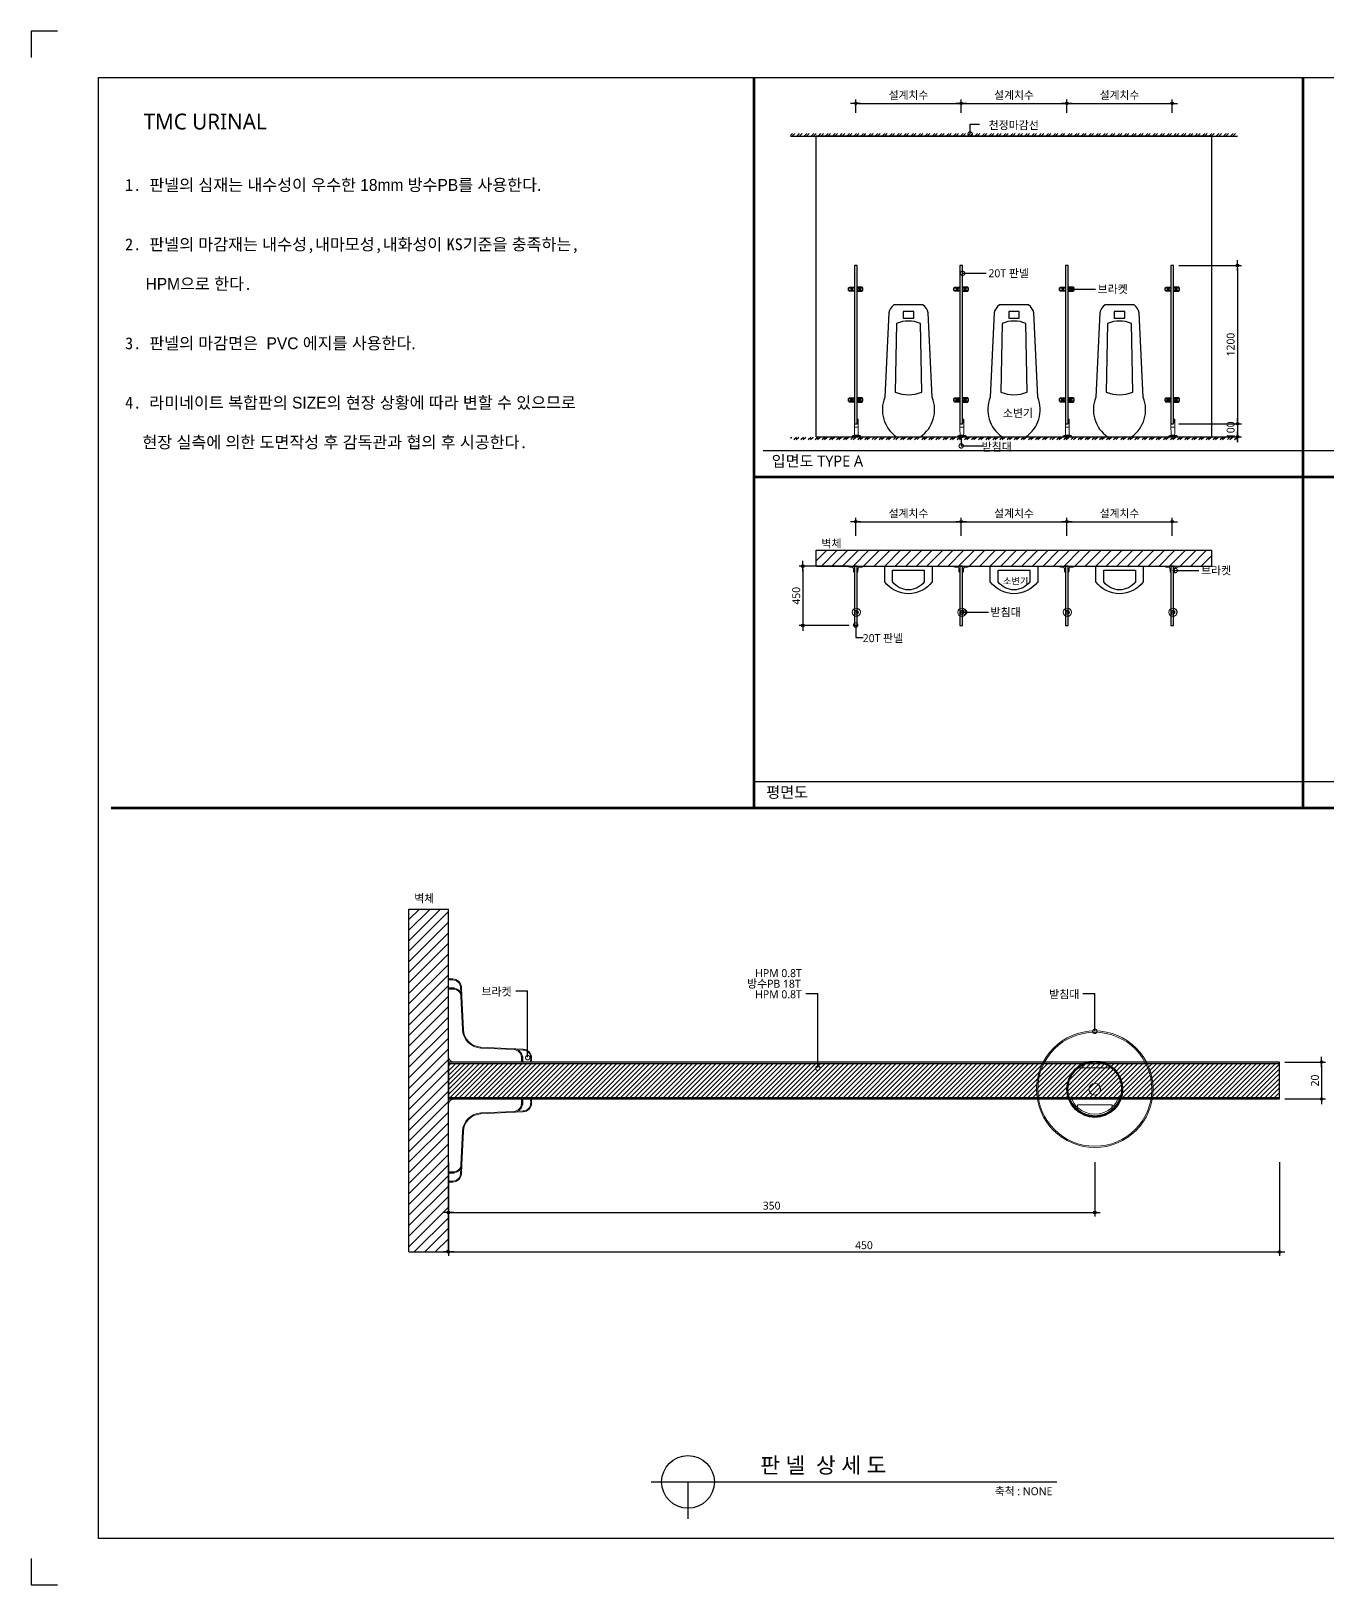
# Model space of a CAD drawing. Extents: x -256 to 8104, y -176 to 5714.
# Drawn here: x -256 to 4660, y -176 to 5714 of the extents above; entities that cross this region are included whole.
import ezdxf
from ezdxf.enums import TextEntityAlignment as Align

# ---------------------------------------------------------------- set-up
doc = ezdxf.new("R2010")
doc.units = 0
doc.header["$LTSCALE"] = 30
doc.linetypes.add('HIDDEN', pattern=[0.375, 0.25, -0.125])
doc.layers.get('0').update_dxf_attribs({"linetype": 'CONTINUOUS'})
doc.layers.get('DEFPOINTS').update_dxf_attribs({"linetype": 'CONTINUOUS'})
for name, color, linetype in [('0_toilet', 6, 'CONTINUOUS'), ('C', 2, 'CONTINUOUS'), ('DIM', 7, 'CONTINUOUS'), ('HAT', 8, 'CONTINUOUS'), ('HID', 9, 'HIDDEN'), ('jac text', 7, 'CONTINUOUS'), ('TIT', 3, 'CONTINUOUS'), ('문자', 3, 'CONTINUOUS'), ('부자재', 4, 'CONTINUOUS'), ('치수', 1, 'CONTINUOUS'), ('판넬', 2, 'CONTINUOUS'), ('해치', 8, 'CONTINUOUS')]:
    doc.layers.add(name, color=color, linetype=linetype)
doc.styles.add('돋움', font='malgun.ttf')
doc.dimstyles.new('10', dxfattribs={"dimscale": 10, "dimtxt": 3, "dimasz": 1, "dimexe": 1.5, "dimexo": 2, "dimgap": 1, "dimtad": 1, "dimdec": 0, "dimlunit": 6, "dimtxsty": '돋움', "dimblk": 'DIMDOT', "dimcen": -1, "dimdle": 1.5, "dimclrt": 3, "dimazin": 3, "dimtfac": 1, "dimtdec": 0, "dimtix": 1, "dimtmove": 2, "dimatfit": 3, "dimldrblk": 'DIMDOT', "dimarcsym": 0})

# ---------------------------------------------------------------- blocks, each defined once
blk = doc.blocks.new('_DOTSMALL')
at = {"color": 0, "linetype": 'ByBlock', "const_width": 0.5}
blk.add_lwpolyline([(-0.0625, 0, 1), (0.0625, 0, 1)], format="xyb", close=True, dxfattribs=at)
blk = doc.blocks.new('A$C63EC304E')
at = {"layer": '치수', "color": 1, "xscale": 2.5, "yscale": 2.5, "zscale": 2.5, "rotation": 234.3098741996962}
blk.add_blockref('_DOTSMALL', (0.31, 0.31), dxfattribs=at)
blk = doc.blocks.new('A$C2BC9653E')
at = {"layer": '치수', "xscale": 0.3333333333333333, "yscale": 0.3333333333333333, "zscale": 0.3333333333333333}
blk.add_blockref('A$C63EC304E', (0, 0), dxfattribs=at)
blk = doc.blocks.new('A$C7FC71301')
at = {"layer": '치수', "rotation": 180}
blk.add_blockref('A$C2BC9653E', (0.21, 0.21), dxfattribs=at)
blk = doc.blocks.new('A$C4A20372B')
at = {"layer": '치수'}
blk.add_blockref('A$C7FC71301', (0, 0), dxfattribs=at)
blk = doc.blocks.new('A$C566469F5')
at = {"layer": '치수'}
blk.add_blockref('A$C4A20372B', (0, 0), dxfattribs=at)
blk = doc.blocks.new('A$C7E317CD4')
at = {"layer": '해치', "xscale": 2, "yscale": 2, "zscale": 2}
blk.add_blockref('A$C566469F5', (0, 0), dxfattribs=at)
blk = doc.blocks.new('A$C601D7F27')
at = {"layer": '치수'}
blk.add_blockref('A$C7E317CD4', (0, 0), dxfattribs=at)
blk = doc.blocks.new('A$C38802C08')
at = {"layer": '치수'}
blk.add_blockref('A$C601D7F27', (0, 0), dxfattribs=at)
blk = doc.blocks.new('U_T170_L')
at = {"color": 0}
for points in [[(0, 5.25), (20, 5.25), (20, 8), (0, 8)], [(0, -4.95), (22.5, -4.95), (22.5, 4.95), (0, 4.95)], [(5.54, 2.175), (13.9, 2.175), (13.9, 2.675), (5.54, 2.675)], [(5.54, -0.3), (13.9, -0.3), (13.9, 0.2), (5.54, 0.2)], [(0, -8), (20, -8), (20, -5.25), (0, -5.25)], [(5.54, -2.775), (13.9, -2.775), (13.9, -2.275), (5.54, -2.275)]]:
    blk.add_lwpolyline(points, close=True, dxfattribs=at)
blk = doc.blocks.new('U_T460_S')
at = {"color": 0, "lineweight": 15}
for p, q in [((0, 51.2), (0, 50.5)), ((0, 50.5), (2.1, 50.5)), ((0, 50), (0, 37.8)), ((2.6, 50), (0, 50)), ((1.5, 51), (1.5, 50.6)), ((1.5, 50.6), (2.1, 50.5)), ((1.5, 50.6), (2.2, 50.5)), ((2.2, 50.5), (3.9, 50.5)), ((4.3, 50), (2.7, 50)), ((4.4, 38.4), (4.3, 50)), ((-17.2, 3), (-17.5, 2.4)), ((-17.5, 2.4), (-17.5, 0)), ((12.5, 2.4), (-17.5, 2.4)), ((-17.2, 3), (12.2, 3)), ((4.7, 4.4), (-9.8, 4.4)), ((-9.6, 4.5), (4.6, 4.5)), ((-9.4, 36.3), (-9.5, 27.8)), ((-9.5, 27.8), (4.5, 27.8)), ((4.5, 27.8), (-9.5, 27.8)), ((3.7, 5.3), (-8.7, 5.3)), ((-8.5, 27.8), (-8.5, 27.8)), ((0, 37.8), (-8, 37.8)), ((3.5, 27.8), (3.5, 27.8)), ((3.7, 5.3), (3.7, 5.3)), ((4.5, 27.8), (4.4, 38.4)), ((4.5, 27.8), (4.5, 27.8)), ((9, 3.8), (9, 3.8)), ((9.1, 3.7), (9, 3.8)), ((9.1, 3.7), (9.3, 3.7)), ((10, 3.6), (9.3, 3.7)), ((12.5, 2.4), (12.2, 3)), ((12.5, 0), (12.5, 2.4)), ((12.5, 0), (-17.5, 0))]:
    blk.add_line(p, q, dxfattribs=at)
for centre, radius, start, end in [((-2.5, 26.3), 25, 80.7931, 84.2608), ((-2.5, 26.3), 25, 75.0838, 80.6736), ((-1.8, 51.2), 4.05, 348.952, 349.6646), ((2.6, 51), 1.01, 272.2627, 274.4256), ((3.8, 50), 0.5, 0.5, 75.0838), ((-5.6, -36.1), 40.8, 95.8321, 106.4688), ((-9.6, 4.4), 0.125, 93.0819, 147.303), ((-9.7, 6.7), 2.2, 273.0819, 320.4788), ((307.3, 27.8), 316.8, 180, 184.0727), ((4.7, 6.7), 2.2, 219.5212, 266.9181), ((-312.3, 27.8), 316.8, 355.9273, 0), ((4.4, 38.4), 0.05, 324.3386, 0.5), ((4.6, 4.4), 0.125, 32.697, 86.9181), ((0.6, -36.1), 40.8, 78.4532, 84.1679), ((0.6, -36.1), 40.8, 73.5312, 76.6951)]:
    blk.add_arc(centre, radius, start, end, dxfattribs=at)
for points, knots in [([(0, 50), (0, 50.1), (0, 50.2), (0, 50.3), (0, 50.4), (0, 50.5), (0, 50.5)], [0, 0, 0, 0, 0.237766, 0.475288, 0.719622, 1, 1, 1, 1]), ([(1.5, 51), (1.5, 51), (1.5, 51), (1.5, 51), (1.5, 50.8), (1.5, 50.7), (1.5, 50.6)], [0, 0, 0, 0, 0.167892, 0.434045, 0.700813, 1, 1, 1, 1]), ([(1.5, 50.6), (1.5, 50.6), (1.5, 50.6), (1.5, 50.6), (1.5, 50.6), (1.5, 50.6), (1.5, 50.6), (1.5, 50.6)], [0, 0, 0, 0, 0.242569, 0.485194, 0.726282, 0.964202, 1, 1, 1, 1]), ([(2.1, 50.5), (2.2, 50.5), (2.3, 50.4), (2.5, 50.3), (2.6, 50.2), (2.6, 50.1), (2.6, 50)], [0, 0, 0, 0, 0.334093, 0.590931, 0.797381, 1, 1, 1, 1]), ([(2.6, 50), (2.6, 50.1), (2.6, 50.2), (2.5, 50.3), (2.4, 50.4), (2.2, 50.4), (2.2, 50.5)], [0, 0, 0, 0, 0.190162, 0.379441, 0.638035, 1, 1, 1, 1]), ([(2.2, 50.5), (2.3, 50.5), (2.4, 50.4), (2.6, 50.3), (2.6, 50.2), (2.7, 50.1), (2.7, 50)], [0, 0, 0, 0, 0.356402, 0.614532, 0.805916, 1, 1, 1, 1]), ([(4.4, 38.4), (4.4, 38.4), (4.4, 38.4), (4.4, 38.5), (4.3, 38.7), (4.3, 39), (4.2, 39.4), (4, 40), (3.9, 40.7), (3.7, 41.4), (3.6, 42.2), (3.4, 43.2), (3.2, 44.5), (2.9, 46.3), (2.7, 48.1), (2.7, 49.4), (2.6, 50)], [0, 0, 0, 0, 0.013117, 0.051938, 0.080712, 0.110274, 0.162699, 0.216367, 0.27698, 0.338036, 0.3986, 0.459328, 0.5805, 0.702291, 0.86478, 1, 1, 1, 1]), ([(4.4, 38.4), (4.4, 38.4), (4.4, 38.4), (4.4, 38.4), (4.3, 38.4), (4.3, 38.5), (4.3, 38.7), (4.2, 39), (4.1, 39.3), (4, 39.9), (3.9, 40.4), (3.8, 41.1), (3.6, 42), (3.4, 43.2), (3.2, 44.3), (3, 45.4), (2.9, 46.6), (2.8, 47.7), (2.7, 48.9), (2.6, 49.6), (2.6, 50)], [0, 0, 0, 0, 0.000002, 0.013987, 0.034489, 0.055571, 0.080059, 0.105024, 0.152856, 0.201778, 0.249419, 0.29733, 0.385736, 0.474191, 0.564237, 0.654293, 0.740421, 0.826551, 0.913276, 1, 1, 1, 1]), ([(2.7, 50), (2.7, 49.5), (2.7, 48.5), (2.9, 47), (3.1, 45.6), (3.2, 44.3), (3.4, 43.2), (3.6, 42.1), (3.8, 41.1), (4, 40.4), (4.1, 39.9), (4.2, 39.4), (4.3, 39), (4.3, 38.7), (4.4, 38.6), (4.4, 38.5), (4.4, 38.4), (4.4, 38.4), (4.4, 38.4)], [0, 0, 0, 0, 0.115543, 0.231168, 0.346697, 0.436159, 0.525798, 0.61529, 0.704551, 0.752359, 0.800145, 0.848416, 0.896563, 0.921039, 0.945482, 0.965909, 0.986312, 1, 1, 1, 1]), ([(-8, 37.8), (-8.1, 37.8), (-8.3, 37.8), (-8.7, 37.7), (-9, 37.4), (-9.2, 37.2), (-9.3, 36.9), (-9.4, 36.7), (-9.4, 36.5), (-9.4, 36.4), (-9.4, 36.4)], [0, 0, 0, 0, 0.08678, 0.260456, 0.438788, 0.576352, 0.713951, 0.855736, 0.997532, 1, 1, 1, 1]), ([(-9.4, 36.4), (-9.4, 36.4), (-9.4, 36.4), (-9.4, 36.4), (-9.4, 36.3)], [0, 0, 0, 0, 0.379357, 1, 1, 1, 1]), ([(8.8, 3.8), (8.8, 3.8), (8.7, 3.8), (8.7, 3.8), (8.7, 3.8), (8.8, 3.8), (8.8, 3.8), (8.9, 3.8), (9, 3.8), (9, 3.8)], [0, 0, 0, 0, 0.144936, 0.289936, 0.4336, 0.577143, 0.722407, 0.870536, 1, 1, 1, 1]), ([(9, 3.8), (9, 3.8), (8.9, 3.8), (8.9, 3.8), (8.8, 3.8), (8.8, 3.8), (8.8, 3.8)], [0, 0, 0, 0, 0.068946, 0.420495, 0.772326, 1, 1, 1, 1]), ([(9, 3.8), (9, 3.8), (9, 3.8), (9.1, 3.8), (9.1, 3.7)], [0, 0, 0, 0, 0.1720916, 1, 1, 1, 1]), ([(9, 3.7), (9, 3.7), (9, 3.8), (9, 3.8), (9, 3.8)], [0, 0, 0, 0, 0.506561, 1, 1, 1, 1]), ([(9.1, 3.7), (9.1, 3.7), (9, 3.7), (9, 3.7), (9, 3.7)], [0, 0, 0, 0, 0.860743, 1, 1, 1, 1]), ([(9.2, 3.7), (9.2, 3.7), (9.2, 3.7), (9.2, 3.7), (9.2, 3.7), (9.1, 3.8)], [0, 0, 0, 0, 0.284804, 0.690886, 1, 1, 1, 1]), ([(9.1, 3.7), (9.3, 3.7), (9.5, 3.6), (9.8, 3.6), (10, 3.5)], [0, 0, 0, 0, 0.430582, 1, 1, 1, 1]), ([(9.1, 3.7), (9.1, 3.7), (9.1, 3.7), (9.1, 3.7), (9.1, 3.7)], [0, 0, 0, 0, 0.476579, 1, 1, 1, 1]), ([(10, 3.5), (9.8, 3.6), (9.5, 3.6), (9.3, 3.7), (9.1, 3.7)], [0, 0, 0, 0, 0.570891, 1, 1, 1, 1]), ([(9.3, 3.7), (9.4, 3.7), (9.6, 3.6), (9.9, 3.6), (10, 3.6)], [0, 0, 0, 0, 0.41527, 1, 1, 1, 1]), ([(10, 3.5), (10, 3.5), (10, 3.5), (10, 3.5), (10, 3.5)], [0, 0, 0, 0, 0.457065, 1, 1, 1, 1])]:
    blk.add_open_spline(points, degree=3, knots=knots, dxfattribs=at)
blk = doc.blocks.new('DIMDOT')
at = {"linetype": 'Continuous'}
blk.add_line((-2, 0), (2, 0), dxfattribs=at)
for radius in [0.5, 0.25]:
    blk.add_circle((0, 0), radius, dxfattribs=at)
blk = doc.blocks.new('*D21')
at = {"layer": 'DEFPOINTS', "color": 0}
for p in [(3270.2, 5440.1), (2870.2, 5383.9), (3270.2, 5383.9)]:
    blk.add_point(p, dxfattribs=at)
at = {"layer": 'DIM', "color": 0, "lineweight": -2}
for p, q in [((2870.2, 5403.9), (2870.2, 5455.1)), ((2880.2, 5440.1), (3260.2, 5440.1)), ((3270.2, 5403.9), (3270.2, 5455.1))]:
    blk.add_line(p, q, dxfattribs=at)
at = {"layer": 'DIM', "color": 0, "lineweight": -2, "xscale": 10, "yscale": 10, "zscale": 10, "rotation": 180}
blk.add_blockref('DIMDOT', (2870.2, 5440.1), dxfattribs=at)
at = {"layer": 'DIM', "color": 0, "lineweight": -2, "xscale": 10, "yscale": 10, "zscale": 10}
blk.add_blockref('DIMDOT', (3270.2, 5440.1), dxfattribs=at)
at = {"layer": 'DIM', "color": 3, "insert": (3070.2, 5469.8), "char_height": 30, "attachment_point": 5, "style": '돋움'}
blk.add_mtext('설계치수', dxfattribs=at)
blk = doc.blocks.new('*D22')
at = {"layer": 'DEFPOINTS', "color": 0}
for p in [(3670.2, 5440.1), (3270.2, 5383.9), (3670.2, 5383.9)]:
    blk.add_point(p, dxfattribs=at)
at = {"layer": 'DIM', "color": 0, "lineweight": -2}
for p, q in [((3270.2, 5403.9), (3270.2, 5455.1)), ((3280.2, 5440.1), (3660.2, 5440.1)), ((3670.2, 5403.9), (3670.2, 5455.1))]:
    blk.add_line(p, q, dxfattribs=at)
at = {"layer": 'DIM', "color": 0, "lineweight": -2, "xscale": 10, "yscale": 10, "zscale": 10, "rotation": 180}
blk.add_blockref('DIMDOT', (3270.2, 5440.1), dxfattribs=at)
at = {"layer": 'DIM', "color": 0, "lineweight": -2, "xscale": 10, "yscale": 10, "zscale": 10}
blk.add_blockref('DIMDOT', (3670.2, 5440.1), dxfattribs=at)
at = {"layer": 'DIM', "color": 3, "insert": (3470.2, 5469.8), "char_height": 30, "attachment_point": 5, "style": '돋움'}
blk.add_mtext('설계치수', dxfattribs=at)
blk = doc.blocks.new('*D23')
at = {"layer": 'DEFPOINTS', "color": 0}
for p in [(4070.2, 5440.1), (3670.2, 5383.9), (4070.2, 5383.9)]:
    blk.add_point(p, dxfattribs=at)
at = {"layer": 'DIM', "color": 0, "lineweight": -2}
for p, q in [((3670.2, 5403.9), (3670.2, 5455.1)), ((3680.2, 5440.1), (4060.2, 5440.1)), ((4070.2, 5403.9), (4070.2, 5455.1))]:
    blk.add_line(p, q, dxfattribs=at)
at = {"layer": 'DIM', "color": 0, "lineweight": -2, "xscale": 10, "yscale": 10, "zscale": 10, "rotation": 180}
blk.add_blockref('DIMDOT', (3670.2, 5440.1), dxfattribs=at)
at = {"layer": 'DIM', "color": 0, "lineweight": -2, "xscale": 10, "yscale": 10, "zscale": 10}
blk.add_blockref('DIMDOT', (4070.2, 5440.1), dxfattribs=at)
at = {"layer": 'DIM', "color": 3, "insert": (3870.2, 5469.8), "char_height": 30, "attachment_point": 5, "style": '돋움'}
blk.add_mtext('설계치수', dxfattribs=at)
blk = doc.blocks.new('*D24')
at = {"layer": 'DEFPOINTS', "color": 0}
for p in [(4075.2, 4826), (4075.2, 4226), (4317.1, 4226)]:
    blk.add_point(p, dxfattribs=at)
at = {"layer": 'DIM', "color": 0, "lineweight": -2}
for p, q in [((4095.2, 4826), (4332.1, 4826)), ((4317.1, 4816), (4317.1, 4236)), ((4095.2, 4226), (4332.1, 4226))]:
    blk.add_line(p, q, dxfattribs=at)
at = {"layer": 'DIM', "color": 0, "lineweight": -2, "xscale": 10, "yscale": 10, "zscale": 10}
for p, rotation in [((4317.1, 4826), 90), ((4317.1, 4226), 270)]:
    blk.add_blockref('DIMDOT', p, dxfattribs=dict(at, rotation=rotation))
at = {"layer": 'DIM', "color": 3, "insert": (4291.5, 4526), "char_height": 30, "attachment_point": 5, "rotation": 90, "style": '돋움'}
blk.add_mtext('1200', dxfattribs=at)
blk = doc.blocks.new('*D25')
at = {"layer": 'DEFPOINTS', "color": 0}
for p in [(4075.2, 4226), (4075.2, 4176), (4317.1, 4176)]:
    blk.add_point(p, dxfattribs=at)
at = {"layer": 'DIM', "color": 0, "lineweight": -2}
for p, q in [((4317.1, 4236), (4317.1, 4246)), ((4095.2, 4226), (4332.1, 4226)), ((4317.1, 4226), (4317.1, 4176)), ((4095.2, 4176), (4332.1, 4176)), ((4317.1, 4166), (4317.1, 4156))]:
    blk.add_line(p, q, dxfattribs=at)
at = {"layer": 'DIM', "color": 0, "lineweight": -2, "xscale": 10, "yscale": 10, "zscale": 10}
for p, rotation in [((4317.1, 4226), 270), ((4317.1, 4176), 90)]:
    blk.add_blockref('DIMDOT', p, dxfattribs=dict(at, rotation=rotation))
at = {"layer": 'DIM', "color": 3, "insert": (4291.5, 4201), "char_height": 30, "attachment_point": 5, "rotation": 90, "style": '돋움'}
blk.add_mtext('100', dxfattribs=at)
blk = doc.blocks.new('U_T170_TOP')
at = {"color": 0, "lineweight": 15}
for p, q in [((-15.91, 15.91), (-15.1, 16.72)), ((-15.73, 15.73), (-15.91, 15.91)), ((-14.93, 16.54), (-15.73, 15.73)), ((-14.21, 14.21), (-15.73, 15.73)), ((-14.93, 16.54), (-15.1, 16.72)), ((-13.15, 15.27), (-14.21, 14.21)), ((-14.14, 14.14), (-13.25, 15.03)), ((-13.97, 13.97), (-14.14, 14.14)), ((-13.08, 14.85), (-13.97, 13.97)), ((-1.06, 1.06), (-13.97, 13.97)), ((-13.26, 15.03), (-13.33, 15.1)), ((-13.08, 14.85), (-13.25, 15.03)), ((-13.15, 15.27), (-13.07, 15.19)), ((-10.96, 15.63), (-12.03, 16.61)), ((-11.86, 16.79), (-10.01, 15.11)), ((-3.53, 8.88), (-10.18, 14.92)), ((-10.01, 15.11), (-3.37, 9.06)), ((13.97, 13.97), (1.06, 1.06)), ((3.37, 9.06), (10.01, 15.11)), ((10.18, 14.92), (3.53, 8.88)), ((10.01, 15.11), (11.86, 16.79)), ((12.03, 16.61), (10.96, 15.63)), ((13.07, 15.19), (13.15, 15.27)), ((13.08, 14.85), (13.25, 15.03)), ((13.97, 13.97), (13.08, 14.85)), ((14.21, 14.21), (13.15, 15.27)), ((13.25, 15.03), (14.14, 14.14)), ((13.33, 15.1), (13.26, 15.03)), ((14.14, 14.14), (13.97, 13.97)), ((15.73, 15.73), (14.21, 14.21)), ((14.93, 16.54), (15.1, 16.72)), ((15.73, 15.73), (14.93, 16.54)), ((15.1, 16.72), (15.91, 15.91)), ((15.91, 15.91), (15.73, 15.73))]:
    blk.add_line(p, q, dxfattribs=at)
at = {"color": 0, "lineweight": 15, "flags": 128}
for points in [[(-12.03, 16.61), (-12, 16.64), (-11.96, 16.68), (-11.94, 16.71), (-11.91, 16.74), (-11.89, 16.76), (-11.87, 16.78), (-11.86, 16.79), (-11.86, 16.79)], [(-10.18, 14.92), (-10.14, 14.96), (-10.11, 14.99), (-10.08, 15.03), (-10.06, 15.05), (-10.04, 15.08), (-10.02, 15.09), (-10.01, 15.1), (-10.01, 15.11)], [(10.18, 14.92), (10.14, 14.96), (10.11, 14.99), (10.08, 15.03), (10.06, 15.05), (10.04, 15.08), (10.02, 15.09), (10.01, 15.1), (10.01, 15.11)], [(12.03, 16.61), (12, 16.64), (11.96, 16.68), (11.93, 16.71), (11.91, 16.74), (11.89, 16.76), (11.87, 16.78), (11.86, 16.79), (11.86, 16.79)], [(-3.53, 8.88), (-3.5, 8.91), (-3.47, 8.95), (-3.44, 8.98), (-3.41, 9.01), (-3.39, 9.03), (-3.38, 9.05), (-3.37, 9.06), (-3.37, 9.06)], [(3.53, 8.88), (3.5, 8.91), (3.47, 8.95), (3.44, 8.98), (3.41, 9.01), (3.39, 9.03), (3.38, 9.05), (3.37, 9.06), (3.37, 9.06)]]:
    blk.add_lwpolyline(points, dxfattribs=at)
at = {"color": 0, "lineweight": 15}
for centre, radius, start, end in [((-13.44, 15.05), 2.35, 47.6983, 135), ((-13.44, 15.05), 2.1, 47.6983, 135), ((13.44, 15.05), 2.35, 45, 132.3017), ((13.44, 15.05), 2.1, 45, 132.3017), ((-11.59, 13.37), 2.35, 47.6983, 135), ((-11.59, 13.37), 2.1, 47.6983, 135), ((11.59, 13.37), 2.35, 45, 132.3017), ((11.59, 13.37), 2.1, 45, 132.3017), ((0, 12.76), 5.25, 227.6983, 312.3017), ((0, 12.76), 5, 227.6983, 312.3017), ((0, 2.12), 1.5, 225, 315)]:
    blk.add_arc(centre, radius, start, end, dxfattribs=at)
blk = doc.blocks.new('U_T460_TOP')
at = {"color": 0, "lineweight": 15}
for p, q in [((4.19, 8), (-4.19, 8)), ((-0.03, 9.43), (0.03, 9.43)), ((-6.33, 0), (-6.44, 0)), ((5.93, 0), (-5.93, 0)), ((4.49, -1.5), (-4.49, -1.5)), ((-4.49, -1.5), (-4.49, -2.11)), ((-4.46, -2.16), (-4.47, -1.55)), ((-4.43, -1.55), (-4.42, -2.17)), ((-4.07, -1.5), (-4.07, -1.55)), ((-4, -1.55), (-4, -1.5)), ((-0.81, -1.55), (-0.81, -1.5)), ((0.81, -1.55), (0.81, -1.5)), ((4, -1.55), (4, -1.5)), ((4.07, -1.55), (4.07, -1.5)), ((4.42, -2.17), (4.43, -1.55)), ((4.47, -1.55), (4.46, -2.16)), ((4.49, -2.11), (4.49, -1.5)), ((6.44, 0), (6.33, 0))]:
    blk.add_line(p, q, dxfattribs=at)
at = {"color": 0, "lineweight": 0}
blk.add_line((0, 9.43), (0, 9.75), dxfattribs=at)
at = {"color": 0, "lineweight": 15}
for radius in [15, 14.67, 7.25, 7.2, 7.08, 7, 1.5]:
    blk.add_circle((0, 2.5), radius, dxfattribs=at)
for centre, radius, start, end in [((0, 2.5), 6.91, 127.285, 201.2017), ((0, 2.5), 6.91, 338.7983, 52.715), ((0, 2.5), 6.81, 201.5491, 228.8742), ((0, 2.5), 6.44, 202.8606, 225.7483), ((-4.43, -2.12), 0.0556, 234.9029, 279.4931), ((-4.4, -2.63), 0.0499, 179.904, 229.3719), ((0, 2.5), 6.81, 229.3494, 310.6506), ((0, 2.5), 6.44, 226.5801, 313.4199), ((4.43, -2.12), 0.0556, 260.5069, 305.0971), ((4.4, -2.63), 0.0499, 310.6281, 0.096), ((0, 2.5), 6.81, 311.1258, 338.4509), ((0, 2.5), 6.44, 314.2517, 337.1394)]:
    blk.add_arc(centre, radius, start, end, dxfattribs=at)
for points, knots in [([(-4.19, 8), (-4.08, 8.08), (-3.74, 8.33), (-3.15, 8.67), (-2.4, 9.01), (-1.62, 9.24), (-0.82, 9.39), (-0.28, 9.42), (0, 9.43), (0, 9.43)], [0, 0, 0, 0, 0.086791, 0.262656, 0.438847, 0.624752, 0.811395, 0.997532, 1, 1, 1, 1]), ([(0, 9.43), (0, 9.43), (-0.01, 9.43), (-0.02, 9.43), (-0.03, 9.43)], [0, 0, 0, 0, 0.379357, 1, 1, 1, 1]), ([(0, 9.43), (0, 9.43), (0.29, 9.42), (0.85, 9.39), (1.68, 9.23), (2.44, 8.99), (3.12, 8.68), (3.68, 8.37), (4.03, 8.12), (4.19, 8)], [0, 0, 0, 0, 0.002468, 0.1963, 0.390703, 0.584247, 0.730344, 0.876293, 1, 1, 1, 1]), ([(0.03, 9.43), (0.02, 9.43), (0.01, 9.43), (0, 9.43), (0, 9.43)], [0, 0, 0, 0, 0.620643, 1, 1, 1, 1]), ([(-6.33, 0), (-6.32, 0), (-6.31, 0), (-6.23, 0), (-6.1, 0), (-5.99, 0), (-5.93, 0)], [0, 0, 0, 0, 0.237766, 0.475288, 0.719622, 1, 1, 1, 1]), ([(-4.49, -2.11), (-4.49, -2.19), (-4.49, -2.34), (-4.49, -2.5), (-4.48, -2.6), (-4.48, -2.62), (-4.48, -2.63)], [0, 0, 0, 0, 0.334093, 0.590931, 0.797381, 1, 1, 1, 1]), ([(4.48, -2.63), (4.45, -2.65), (4.41, -2.71), (4.25, -2.85), (4.02, -3.05), (3.67, -3.3), (3.29, -3.54), (2.9, -3.75), (2.58, -3.89), (2.26, -4.02), (1.92, -4.13), (1.58, -4.22), (1.27, -4.29), (0.99, -4.34), (0.68, -4.38), (0.38, -4.4), (0.09, -4.41), (-0.26, -4.41), (-0.64, -4.38), (-1.02, -4.33), (-1.41, -4.26), (-1.81, -4.16), (-2.23, -4.03), (-2.59, -3.89), (-2.92, -3.74), (-3.2, -3.59), (-3.52, -3.4), (-3.84, -3.18), (-4.16, -2.93), (-4.38, -2.73), (-4.45, -2.66), (-4.48, -2.63)], [0, 0, 0, 0, 0.056109, 0.112217, 0.175281, 0.238353, 0.301443, 0.333042, 0.364629, 0.387953, 0.411299, 0.434541, 0.447611, 0.460668, 0.473897, 0.487096, 0.496849, 0.5066, 0.526009, 0.540576, 0.555174, 0.581659, 0.608219, 0.638624, 0.669049, 0.699366, 0.729689, 0.790416, 0.85116, 0.932397, 1, 1, 1, 1]), ([(-4.47, -1.55), (-4.47, -1.55), (-4.47, -1.55), (-4.46, -1.55), (-4.44, -1.55), (-4.43, -1.55), (-4.43, -1.55), (-4.43, -1.55)], [0, 0, 0, 0, 0.242569, 0.485194, 0.726282, 0.964202, 1, 1, 1, 1]), ([(-4.45, -2.63), (-4.45, -2.62), (-4.46, -2.61), (-4.46, -2.52), (-4.46, -2.38), (-4.46, -2.24), (-4.46, -2.16)], [0, 0, 0, 0, 0.190162, 0.379441, 0.638035, 1, 1, 1, 1]), ([(-4.42, -2.17), (-4.43, -2.26), (-4.43, -2.4), (-4.44, -2.56), (-4.44, -2.64), (-4.44, -2.66), (-4.43, -2.66)], [0, 0, 0, 0, 0.356402, 0.614532, 0.805916, 1, 1, 1, 1]), ([(4.43, -1.55), (3.95, -1.55), (3.07, -1.55), (1.75, -1.55), (0.5, -1.55), (-0.73, -1.55), (-1.93, -1.55), (-3.16, -1.55), (-3.99, -1.55), (-4.43, -1.55)], [0, 0, 0, 0, 0.162028, 0.302727, 0.443426, 0.583945, 0.717175, 0.850406, 1, 1, 1, 1]), ([(-4.43, -2.66), (-4.41, -2.69), (-4.36, -2.74), (-4.21, -2.89), (-4, -3.06), (-3.75, -3.25), (-3.47, -3.44), (-3.11, -3.64), (-2.74, -3.82), (-2.38, -3.97), (-2.06, -4.08), (-1.69, -4.19), (-1.32, -4.28), (-0.98, -4.34), (-0.72, -4.37), (-0.45, -4.39), (-0.21, -4.41), (-0.06, -4.41), (0, -4.41)], [0, 0, 0, 0, 0.115543, 0.231168, 0.346697, 0.436159, 0.525798, 0.61529, 0.704551, 0.752359, 0.800145, 0.848416, 0.896563, 0.921039, 0.945482, 0.965909, 0.986312, 1, 1, 1, 1]), ([(0, -4.41), (0.09, -4.41), (0.27, -4.4), (0.56, -4.39), (0.86, -4.35), (1.21, -4.3), (1.58, -4.22), (2, -4.1), (2.39, -3.97), (2.76, -3.81), (3.06, -3.66), (3.37, -3.49), (3.66, -3.31), (3.92, -3.12), (4.15, -2.94), (4.34, -2.76), (4.4, -2.7), (4.43, -2.66)], [0, 0, 0, 0, 0.020641, 0.041302, 0.067568, 0.093886, 0.138999, 0.184233, 0.247911, 0.311838, 0.375955, 0.439893, 0.533719, 0.627636, 0.721503, 0.860749, 1, 1, 1, 1]), ([(4.43, -2.66), (4.44, -2.66), (4.44, -2.64), (4.44, -2.55), (4.43, -2.39), (4.43, -2.25), (4.42, -2.17)], [0, 0, 0, 0, 0.2036504, 0.4131033, 0.6693873, 1, 1, 1, 1]), ([(4.43, -1.55), (4.43, -1.55), (4.44, -1.55), (4.45, -1.55), (4.46, -1.55), (4.47, -1.55), (4.47, -1.55), (4.47, -1.55)], [0, 0, 0, 0, 0.235302, 0.470524, 0.707668, 0.947927, 1, 1, 1, 1]), ([(4.46, -2.16), (4.46, -2.24), (4.46, -2.37), (4.46, -2.51), (4.46, -2.6), (4.45, -2.62), (4.45, -2.63)], [0, 0, 0, 0, 0.335931, 0.593051, 0.800431, 1, 1, 1, 1]), ([(4.48, -2.63), (4.48, -2.62), (4.48, -2.61), (4.49, -2.51), (4.49, -2.35), (4.49, -2.2), (4.49, -2.11)], [0, 0, 0, 0, 0.188174, 0.37552, 0.632642, 1, 1, 1, 1]), ([(5.93, 0), (5.99, 0), (6.11, 0), (6.24, 0), (6.32, 0), (6.33, 0), (6.33, 0)], [0, 0, 0, 0, 0.276955, 0.554541, 0.815504, 1, 1, 1, 1])]:
    blk.add_open_spline(points, degree=3, knots=knots, dxfattribs=at)
blk = doc.blocks.new('*D26')
at = {"layer": 'DEFPOINTS', "color": 0}
for p in [(3270.2, 3854.6), (2870.2, 3781.5), (3270.2, 3781.5)]:
    blk.add_point(p, dxfattribs=at)
at = {"layer": 'DIM', "color": 0, "lineweight": -2}
for p, q in [((2870.2, 3801.5), (2870.2, 3869.6)), ((2880.2, 3854.6), (3260.2, 3854.6)), ((3270.2, 3801.5), (3270.2, 3869.6))]:
    blk.add_line(p, q, dxfattribs=at)
at = {"layer": 'DIM', "color": 0, "lineweight": -2, "xscale": 10, "yscale": 10, "zscale": 10, "rotation": 180}
blk.add_blockref('DIMDOT', (2870.2, 3854.6), dxfattribs=at)
at = {"layer": 'DIM', "color": 0, "lineweight": -2, "xscale": 10, "yscale": 10, "zscale": 10}
blk.add_blockref('DIMDOT', (3270.2, 3854.6), dxfattribs=at)
at = {"layer": 'DIM', "color": 3, "insert": (3070.2, 3884.3), "char_height": 30, "attachment_point": 5, "style": '돋움'}
blk.add_mtext('설계치수', dxfattribs=at)
blk = doc.blocks.new('*D27')
at = {"layer": 'DEFPOINTS', "color": 0}
for p in [(3670.2, 3854.6), (3270.2, 3781.5), (3670.2, 3781.5)]:
    blk.add_point(p, dxfattribs=at)
at = {"layer": 'DIM', "color": 0, "lineweight": -2}
for p, q in [((3270.2, 3801.5), (3270.2, 3869.6)), ((3280.2, 3854.6), (3660.2, 3854.6)), ((3670.2, 3801.5), (3670.2, 3869.6))]:
    blk.add_line(p, q, dxfattribs=at)
at = {"layer": 'DIM', "color": 0, "lineweight": -2, "xscale": 10, "yscale": 10, "zscale": 10, "rotation": 180}
blk.add_blockref('DIMDOT', (3270.2, 3854.6), dxfattribs=at)
at = {"layer": 'DIM', "color": 0, "lineweight": -2, "xscale": 10, "yscale": 10, "zscale": 10}
blk.add_blockref('DIMDOT', (3670.2, 3854.6), dxfattribs=at)
at = {"layer": 'DIM', "color": 3, "insert": (3470.2, 3884.3), "char_height": 30, "attachment_point": 5, "style": '돋움'}
blk.add_mtext('설계치수', dxfattribs=at)
blk = doc.blocks.new('*D28')
at = {"layer": 'DEFPOINTS', "color": 0}
for p in [(4070.2, 3854.6), (3670.2, 3781.5), (4070.2, 3781.5)]:
    blk.add_point(p, dxfattribs=at)
at = {"layer": 'DIM', "color": 0, "lineweight": -2}
for p, q in [((3670.2, 3801.5), (3670.2, 3869.6)), ((3680.2, 3854.6), (4060.2, 3854.6)), ((4070.2, 3801.5), (4070.2, 3869.6))]:
    blk.add_line(p, q, dxfattribs=at)
at = {"layer": 'DIM', "color": 0, "lineweight": -2, "xscale": 10, "yscale": 10, "zscale": 10, "rotation": 180}
blk.add_blockref('DIMDOT', (3670.2, 3854.6), dxfattribs=at)
at = {"layer": 'DIM', "color": 0, "lineweight": -2, "xscale": 10, "yscale": 10, "zscale": 10}
blk.add_blockref('DIMDOT', (4070.2, 3854.6), dxfattribs=at)
at = {"layer": 'DIM', "color": 3, "insert": (3870.2, 3884.3), "char_height": 30, "attachment_point": 5, "style": '돋움'}
blk.add_mtext('설계치수', dxfattribs=at)
blk = doc.blocks.new('*D29')
at = {"layer": 'DEFPOINTS', "color": 0}
for p in [(2865.2, 3686.3), (2670.2, 3461.3), (2865.2, 3461.3)]:
    blk.add_point(p, dxfattribs=at)
at = {"layer": 'DIM', "color": 0, "lineweight": -2}
for p, q in [((2845.2, 3686.3), (2655.2, 3686.3)), ((2670.2, 3676.3), (2670.2, 3471.3)), ((2845.2, 3461.3), (2655.2, 3461.3))]:
    blk.add_line(p, q, dxfattribs=at)
at = {"layer": 'DIM', "color": 0, "lineweight": -2, "xscale": 10, "yscale": 10, "zscale": 10}
for p, rotation in [((2670.2, 3686.3), 90), ((2670.2, 3461.3), 270)]:
    blk.add_blockref('DIMDOT', p, dxfattribs=dict(at, rotation=rotation))
at = {"layer": 'DIM', "color": 3, "insert": (2644.7, 3573.8), "char_height": 30, "attachment_point": 5, "rotation": 90, "style": '돋움'}
blk.add_mtext('450', dxfattribs=at)
blk = doc.blocks.new('*D32')
at = {"layer": 'DEFPOINTS', "color": 0}
for p in [(1326.5, 1446.3), (3776.5, 1446.3), (3776.5, 1236.3)]:
    blk.add_point(p, dxfattribs=at)
at = {"layer": 'DIM', "color": 0, "lineweight": -2}
for p, q in [((1326.5, 1426.3), (1326.5, 1221.3)), ((3776.5, 1426.3), (3776.5, 1221.3)), ((1336.5, 1236.3), (3766.5, 1236.3))]:
    blk.add_line(p, q, dxfattribs=at)
at = {"layer": 'DIM', "color": 0, "lineweight": -2, "xscale": 10, "yscale": 10, "zscale": 10, "rotation": 180}
blk.add_blockref('DIMDOT', (1326.5, 1236.3), dxfattribs=at)
at = {"layer": 'DIM', "color": 0, "lineweight": -2, "xscale": 10, "yscale": 10, "zscale": 10}
blk.add_blockref('DIMDOT', (3776.5, 1236.3), dxfattribs=at)
at = {"layer": 'DIM', "color": 3, "insert": (2551.5, 1261.8), "char_height": 30, "attachment_point": 5, "style": '돋움'}
blk.add_mtext('350', dxfattribs=at)
blk = doc.blocks.new('*D33')
at = {"layer": 'DEFPOINTS', "color": 0}
for p in [(1326.5, 1446.3), (4476.5, 1446.3), (4476.5, 1086.3)]:
    blk.add_point(p, dxfattribs=at)
at = {"layer": 'DIM', "color": 0, "lineweight": -2}
for p, q in [((1326.5, 1426.3), (1326.5, 1071.3)), ((4476.5, 1426.3), (4476.5, 1071.3)), ((1336.5, 1086.3), (4466.5, 1086.3))]:
    blk.add_line(p, q, dxfattribs=at)
at = {"layer": 'DIM', "color": 0, "lineweight": -2, "xscale": 10, "yscale": 10, "zscale": 10, "rotation": 180}
blk.add_blockref('DIMDOT', (1326.5, 1086.3), dxfattribs=at)
at = {"layer": 'DIM', "color": 0, "lineweight": -2, "xscale": 10, "yscale": 10, "zscale": 10}
blk.add_blockref('DIMDOT', (4476.5, 1086.3), dxfattribs=at)
at = {"layer": 'DIM', "color": 3, "insert": (2901.5, 1111.8), "char_height": 30, "attachment_point": 5, "style": '돋움'}
blk.add_mtext('450', dxfattribs=at)
blk = doc.blocks.new('*D34')
at = {"layer": 'DEFPOINTS', "color": 0}
for p in [(4476.5, 1806.3), (4476.5, 1666.3), (4636.5, 1666.3)]:
    blk.add_point(p, dxfattribs=at)
at = {"layer": 'DIM', "color": 0, "lineweight": -2}
for p, q in [((4496.5, 1806.3), (4651.5, 1806.3)), ((4636.5, 1796.3), (4636.5, 1676.3)), ((4496.5, 1666.3), (4651.5, 1666.3))]:
    blk.add_line(p, q, dxfattribs=at)
at = {"layer": 'DIM', "color": 0, "lineweight": -2, "xscale": 10, "yscale": 10, "zscale": 10}
for p, rotation in [((4636.5, 1806.3), 90), ((4636.5, 1666.3), 270)]:
    blk.add_blockref('DIMDOT', p, dxfattribs=dict(at, rotation=rotation))
at = {"layer": 'DIM', "color": 3, "insert": (4611, 1736.3), "char_height": 30, "attachment_point": 5, "rotation": 90, "style": '돋움'}
blk.add_mtext('20', dxfattribs=at)
blk = doc.blocks.new('URINAL_04')
at = {"layer": 'HAT'}
h = blk.add_hatch(dxfattribs=at)
h.set_pattern_fill('ANSI32', color=256, scale=2, style=0)
h.set_pattern_definition([(45, (-8615.85, -317.24), (-13.470384, 13.470384), []), (45, (-8606.87, -317.24), (-13.470384, 13.470384), [])])
h.paths.add_polyline_path([(2623.5, 5325.7), (4317.1, 5325.7), (4317.1, 5315.7), (2623.5, 5315.7)])
h = blk.add_hatch(dxfattribs=at)
h.set_pattern_fill('ANSI32', color=256, scale=2, style=0)
h.set_pattern_definition([(45, (-8615.85, -135.26), (-13.470384, 13.470384), []), (45, (-8606.87, -135.26), (-13.470384, 13.470384), [])])
h.paths.add_polyline_path([(2623.5, 4165.5), (4317.1, 4165.5), (4317.1, 4175.5), (2623.5, 4175.5)])
at = {"layer": '해치', "transparency": 33554687}
h = blk.add_hatch(dxfattribs=at)
h.set_pattern_fill('ANSI31', color=256, scale=4, style=0)
h.set_pattern_definition([(45, (-8473.46, -213.721), (-8.980256, 8.980256), [])])
h.paths.add_polyline_path([(1326.5, 1800.7), (4476.5, 1800.7), (4476.5, 1671.9), (1326.5, 1671.9)])
at = {"color": 2}
for p, q in [((-255.9, 5714.2), (-255.9, 5614.2)), ((-255.9, 5714.2), (-255.9, 5614.2)), ((-255.9, 5714.2), (-255.9, 5614.2)), ((-155.9, 5714.2), (-255.9, 5714.2)), ((-255.9, 5714.2), (-255.9, 5614.2)), ((2623.5, 5315.7), (4317.1, 5315.7)), ((-255.9, -75.8), (-255.9, -175.8)), ((-255.9, -75.8), (-255.9, -175.8)), ((-255.9, -75.8), (-255.9, -175.8)), ((-255.9, -75.8), (-255.9, -175.8)), ((-255.9, -175.8), (-155.9, -175.8))]:
    blk.add_line(p, q, dxfattribs=at)
for p, q in [((2720.2, 4176), (2720.2, 5315.7)), ((4220.2, 4176), (4220.2, 5315.7)), ((2720.2, 4176), (4220.2, 4176)), ((2720.2, 3746.3), (4220.2, 3746.3)), ((2720.2, 3686.3), (2720.2, 3746.3)), ((4220.2, 3686.3), (4220.2, 3746.3)), ((2720.2, 3686.3), (4220.2, 3686.3)), ((1176.5, 1086.3), (1176.5, 2386.3)), ((1176.5, 2386.3), (1326.5, 2386.3)), ((1326.5, 1086.3), (1326.5, 2386.3)), ((1176.5, 1086.3), (1326.5, 1086.3))]:
    blk.add_line(p, q)
at = {"color": 8}
for p, q in [((2518.8, 4124.2), (5866.6, 4124.2)), ((2484.2, 2869.2), (4446.7, 2869.2)), ((4446.7, 2869.2), (5832, 2869.2))]:
    blk.add_line(p, q, dxfattribs=at)
at = {"color": 2}
for points in [[(-0.7, 5538.4), (7251.6, 5538.4), (7251.6, 0.1), (-0.7, 0.1)], [(-0.7, 5538.4), (7251.6, 5538.4), (7251.6, 0.1), (-0.7, 0.1)], [(-0.7, 5538.4), (7981.2, 5538.4), (7981.2, 0.1), (-0.7, 0.1)]]:
    blk.add_lwpolyline(points, close=True, dxfattribs=at)
at = {"color": 8, "const_width": 10}
for points in [[(2484.2, 2769.2), (2484.2, 5538.4)], [(4565.2, 2769.2), (4565.2, 5538.4)], [(2484.2, 4024.2), (5832, 4024.2)], [(47.4, 2769.2), (5832, 2769.2)]]:
    blk.add_lwpolyline(points, dxfattribs=at)
at = {"layer": '0_toilet'}
for points in [[(2865.2, 3461.3), (2875.2, 3461.3), (2875.2, 3686.3), (2865.2, 3686.3)], [(3265.2, 3461.3), (3275.2, 3461.3), (3275.2, 3686.3), (3265.2, 3686.3)], [(3665.2, 3461.3), (3675.2, 3461.3), (3675.2, 3686.3), (3665.2, 3686.3)], [(4065.2, 3461.3), (4075.2, 3461.3), (4075.2, 3686.3), (4065.2, 3686.3)]]:
    blk.add_lwpolyline(points, close=True, dxfattribs=at)
at = {"layer": 'C'}
for p, q in [((1326.5, 1800.7), (4476.5, 1800.7)), ((1326.5, 1671.9), (4476.5, 1671.9))]:
    blk.add_line(p, q, dxfattribs=at)
at = {"layer": 'HID', "linetype": 'Continuous'}
for points in [[(3025.2, 4176), (3115.2, 4176, 0.35), (3160.2, 4326), (3145.2, 4646, 0.2), (3125.2, 4676), (3015.2, 4676, 0.2), (2995.2, 4646), (2980.2, 4326, 0.35)], [(3425.2, 4176), (3515.2, 4176, 0.35), (3560.2, 4326), (3545.2, 4646, 0.2), (3525.2, 4676), (3415.2, 4676, 0.2), (3395.2, 4646), (3380.2, 4326, 0.35)], [(3825.2, 4176), (3915.2, 4176, 0.35), (3960.2, 4326), (3945.2, 4646, 0.2), (3925.2, 4676), (3815.2, 4676, 0.2), (3795.2, 4646), (3780.2, 4326, 0.35)], [(3020.2, 4346, 0.2), (3120.2, 4346), (3115.2, 4606, 0.2), (3025.2, 4606)], [(3420.2, 4346, 0.2), (3520.2, 4346), (3515.2, 4606, 0.2), (3425.2, 4606)], [(3820.2, 4346, 0.2), (3920.2, 4346), (3915.2, 4606, 0.2), (3825.2, 4606)], [(3160.2, 3686.3), (3160.2, 3626.3, -0.5), (2980.2, 3626.3), (2980.2, 3686.3)], [(3130.2, 3671.3), (3130.2, 3626.3, -0.5), (3010.2, 3626.3), (3010.2, 3671.3)], [(3560.2, 3686.3), (3560.2, 3626.3, -0.5), (3380.2, 3626.3), (3380.2, 3686.3)], [(3530.2, 3671.3), (3530.2, 3626.3, -0.5), (3410.2, 3626.3), (3410.2, 3671.3)], [(3960.2, 3686.3), (3960.2, 3626.3, -0.5), (3780.2, 3626.3), (3780.2, 3686.3)], [(3930.2, 3671.3), (3930.2, 3626.3, -0.5), (3810.2, 3626.3), (3810.2, 3671.3)]]:
    blk.add_lwpolyline(points, format="xyb", close=True, dxfattribs=at)
for points in [[(3050.2, 4626), (3090.2, 4626), (3090.2, 4651), (3050.2, 4651)], [(3450.2, 4626), (3490.2, 4626), (3490.2, 4651), (3450.2, 4651)], [(3850.2, 4626), (3890.2, 4626), (3890.2, 4651), (3850.2, 4651)]]:
    blk.add_lwpolyline(points, close=True, dxfattribs=at)
at = {"layer": 'TIT', "color": 7}
for p, q in [((2094.4, 214.6), (3632.2, 214.6)), ((2234.4, 214.6), (2234.4, 74.6))]:
    blk.add_line(p, q, dxfattribs=at)
blk.add_circle((2234.4, 214.6), 100, dxfattribs=at)
at = {"layer": '부자재', "color": 3}
blk.add_line((4220.2, 5315.7), (2720.2, 5315.7), dxfattribs=at)
blk.add_line((4220.2, 5315.7), (2720.2, 5315.7), dxfattribs=at)
at = {"layer": '치수'}
for p, q in [((3303.9, 5324.3), (3303.9, 5361.5)), ((3303.9, 5361.5), (3339, 5361.5)), ((3275.2, 4796), (3365.2, 4796)), ((3689.2, 4736), (3779.2, 4736)), ((3270.2, 4176), (3270.2, 4141.7)), ((3270.2, 4141.7), (3354.4, 4141.7)), ((4081.2, 3669.3), (4171.2, 3669.3)), ((3283.2, 3511.3), (3373.2, 3511.3)), ((2870.2, 3463.7), (2870.2, 3415.7)), ((2870.2, 3415.7), (2898.7, 3415.7)), ((1581.5, 2076.3), (1626.5, 2076.3)), ((1626.5, 1825.1), (1626.5, 2076.3)), ((2681.5, 2066.3), (2726.5, 2066.3)), ((2726.5, 1785.1), (2726.5, 2066.3)), ((3731.5, 2066.3), (3776.5, 2066.3)), ((3776.5, 1925.1), (3776.5, 2066.3))]:
    blk.add_line(p, q, dxfattribs=at)
at = {"layer": '판넬'}
for points in [[(2865.2, 4226), (2875.2, 4226), (2875.2, 4826), (2865.2, 4826)], [(3265.2, 4226), (3275.2, 4226), (3275.2, 4826), (3265.2, 4826)], [(3665.2, 4226), (3675.2, 4226), (3675.2, 4826), (3665.2, 4826)], [(4065.2, 4226), (4075.2, 4226), (4075.2, 4826), (4065.2, 4826)]]:
    blk.add_lwpolyline(points, close=True, dxfattribs=at)
at = {"layer": '판넬', "color": 1}
blk.add_lwpolyline([(1326.5, 1666.3), (4476.5, 1666.3), (4476.5, 1806.3), (1326.5, 1806.3)], close=True, dxfattribs=at)
at = {"layer": '해치'}
for p, q in [((2720.2, 3706.3), (2760.2, 3746.3)), ((2740.2, 3686.3), (2800.2, 3746.3)), ((2780.2, 3686.3), (2840.2, 3746.3)), ((2820.2, 3686.3), (2880.2, 3746.3)), ((2860.2, 3686.3), (2920.2, 3746.3)), ((2900.2, 3686.3), (2960.2, 3746.3)), ((2940.2, 3686.3), (3000.2, 3746.3)), ((2980.2, 3686.3), (3040.2, 3746.3)), ((3020.2, 3686.3), (3080.2, 3746.3)), ((3060.2, 3686.3), (3120.2, 3746.3)), ((3100.2, 3686.3), (3160.2, 3746.3)), ((3140.2, 3686.3), (3200.2, 3746.3)), ((3180.2, 3686.3), (3240.2, 3746.3)), ((3220.2, 3686.3), (3280.2, 3746.3)), ((3260.2, 3686.3), (3320.2, 3746.3)), ((3300.2, 3686.3), (3360.2, 3746.3)), ((3340.2, 3686.3), (3400.2, 3746.3)), ((3380.2, 3686.3), (3440.2, 3746.3)), ((3420.2, 3686.3), (3480.2, 3746.3)), ((3460.2, 3686.3), (3520.2, 3746.3)), ((3500.2, 3686.3), (3560.2, 3746.3)), ((3540.2, 3686.3), (3600.2, 3746.3)), ((3580.2, 3686.3), (3640.2, 3746.3)), ((3620.2, 3686.3), (3680.2, 3746.3)), ((3660.2, 3686.3), (3720.2, 3746.3)), ((3700.2, 3686.3), (3760.2, 3746.3)), ((3740.2, 3686.3), (3800.2, 3746.3)), ((3780.2, 3686.3), (3840.2, 3746.3)), ((3820.2, 3686.3), (3880.2, 3746.3)), ((3860.2, 3686.3), (3920.2, 3746.3)), ((3900.2, 3686.3), (3960.2, 3746.3)), ((3940.2, 3686.3), (4000.2, 3746.3)), ((3980.2, 3686.3), (4040.2, 3746.3)), ((4020.2, 3686.3), (4080.2, 3746.3)), ((4060.2, 3686.3), (4120.2, 3746.3)), ((4100.2, 3686.3), (4160.2, 3746.3)), ((4140.2, 3686.3), (4200.2, 3746.3)), ((4180.2, 3686.3), (4220.2, 3726.3)), ((1176.5, 2346.3), (1216.5, 2386.3)), ((1176.5, 2306.3), (1256.5, 2386.3)), ((1176.5, 2266.3), (1296.5, 2386.3)), ((1176.5, 2226.3), (1326.5, 2376.3)), ((1176.5, 2186.3), (1326.5, 2336.3)), ((1176.5, 2146.3), (1326.5, 2296.3)), ((1176.5, 2106.3), (1326.5, 2256.3)), ((1176.5, 2066.3), (1326.5, 2216.3)), ((1176.5, 2026.3), (1326.5, 2176.3)), ((1176.5, 1986.3), (1326.5, 2136.3)), ((1176.5, 1946.3), (1326.5, 2096.3)), ((1176.5, 1906.3), (1326.5, 2056.3)), ((1176.5, 1866.3), (1326.5, 2016.3)), ((1176.5, 1826.3), (1326.5, 1976.3)), ((1176.5, 1786.3), (1326.5, 1936.3)), ((1176.5, 1746.3), (1326.5, 1896.3)), ((1176.5, 1706.3), (1326.5, 1856.3)), ((1176.5, 1666.3), (1326.5, 1816.3)), ((1176.5, 1626.3), (1326.5, 1776.3)), ((1176.5, 1586.3), (1326.5, 1736.3)), ((1176.5, 1546.3), (1326.5, 1696.3)), ((1176.5, 1506.3), (1326.5, 1656.3)), ((1176.5, 1466.3), (1326.5, 1616.3)), ((1176.5, 1426.3), (1326.5, 1576.3)), ((1176.5, 1386.3), (1326.5, 1536.3)), ((1176.5, 1346.3), (1326.5, 1496.3)), ((1176.5, 1306.3), (1326.5, 1456.3)), ((1176.5, 1266.3), (1326.5, 1416.3)), ((1176.5, 1226.3), (1326.5, 1376.3)), ((1176.5, 1186.3), (1326.5, 1336.3)), ((1176.5, 1146.3), (1326.5, 1296.3)), ((1176.5, 1106.3), (1326.5, 1256.3)), ((1196.5, 1086.3), (1326.5, 1216.3)), ((1236.5, 1086.3), (1326.5, 1176.3)), ((1276.5, 1086.3), (1326.5, 1136.3)), ((1316.5, 1086.3), (1326.5, 1096.3))]:
    blk.add_line(p, q, dxfattribs=at)
at = {"layer": '부자재', "xscale": -1}
for p in [(2865.2, 4736), (3265.2, 4736), (3665.2, 4736), (4065.2, 4736), (2865.2, 4316), (3265.2, 4316), (3665.2, 4316), (4065.2, 4316)]:
    blk.add_blockref('U_T170_L', p, dxfattribs=at)
at = {"layer": '부자재'}
for p in [(2875.2, 4736), (3275.2, 4736), (3675.2, 4736), (4075.2, 4736), (2875.2, 4316), (3275.2, 4316), (3675.2, 4316), (4075.2, 4316)]:
    blk.add_blockref('U_T170_L', p, dxfattribs=at)
for name, p, xscale, yscale in [('U_T460_S', (2875.2, 4176), 1.052631578947368, 1.321003963011889), ('U_T460_S', (3275.2, 4176), 1.052631578947368, 1.321003963011889), ('U_T460_S', (3675.2, 4176), 1.052631578947368, 1.321003963011889), ('U_T460_S', (4075.2, 4176), 1.052631578947368, 1.321003963011889), ('U_T460_TOP', (3776.5, 1666.3), 14.73684210526316, 14.73684210526316)]:
    blk.add_blockref(name, p, dxfattribs=dict(at, xscale=xscale, yscale=yscale))
for p, rotation in [((2865.2, 3686.3), 135), ((2875.2, 3686.3), 225), ((3265.2, 3686.3), 135), ((3275.2, 3686.3), 225), ((3665.2, 3686.3), 135), ((3675.2, 3686.3), 225), ((4065.2, 3686.3), 135), ((4075.2, 3686.3), 225)]:
    blk.add_blockref('U_T170_TOP', p, dxfattribs=dict(at, rotation=rotation))
for name, p, xscale, yscale, rotation in [('U_T460_TOP', (2875.2, 3511.3), 1.052631578947368, 1.052631578947368, 90), ('U_T460_TOP', (3275.2, 3511.3), 1.052631578947368, 1.052631578947368, 90), ('U_T460_TOP', (3675.2, 3511.3), 1.052631578947368, 1.052631578947368, 90), ('U_T460_TOP', (4075.2, 3511.3), 1.052631578947368, 1.052631578947368, 90), ('U_T170_TOP', (1326.5, 1806.3), 14, 14, 315), ('U_T170_TOP', (1326.5, 1666.3), 14, 14, 225)]:
    blk.add_blockref(name, p, dxfattribs=dict(at, xscale=xscale, yscale=yscale, rotation=rotation))
at = {"layer": '해치', "xscale": -20, "yscale": 20, "zscale": 20, "rotation": 180}
blk.add_blockref('A$C38802C08', (3299.7, 5328.3), dxfattribs=at)
at = {"layer": '해치', "yscale": 20}
for p, xscale in [((3271.1, 4791.8), 20), ((3685.1, 4731.8), 20), ((3274.4, 4137.6), -20), ((4077.1, 3665.1), 20), ((3279.1, 3507.1), 20)]:
    blk.add_blockref('A$C38802C08', p, dxfattribs=dict(at, xscale=xscale))
for p, xscale, rotation in [((2874.4, 3466.9), -20, 90.01166961505233), ((3772.4, 1927.1), 20, 269.9777130656439), ((1622.4, 1827.1), 20, 269.9777130656439), ((2722.4, 1787.1), 20, 269.9777130656439)]:
    blk.add_blockref('A$C38802C08', p, dxfattribs=dict(at, xscale=xscale, rotation=rotation))
at = {"layer": 'jac text', "insert": (100.6, 5153.5), "char_height": 45, "attachment_point": 1}
blk.add_mtext('1. {\\f굴림|c129|p50;판넬의 심재는 내수성이 우수한 18mm 방수PB를 사용한다.    \\P     \\P}\\P2. {\\f굴림|c129|p50;판넬의 마감재는 내수성},{\\f굴림|c129|p50;내마모성},{\\f굴림|c129|p50;내화성이 }KS{\\f굴림|c129|p50;기준을 충족하는},\\P \\P  {\\f굴림|c129|p50; HPM으로 한다}. \\P\\P\\P3. {\\f굴림|c129|p50;판넬의 마감면은  PVC 에지를 사용한다.\\P\\P}\\P4. {\\f굴림|c129|p50;라미네이트 복합판의 SIZE의 현장 상황에 따라 변할 수 있으므로 \\P\\P    현장 실측에 의한 도면작성 후 감독관과 협의 후 시공한다}. ', dxfattribs=at)
at = {"layer": 'TIT', "style": '돋움'}
for s, height, p in [('TMC URINAL', 60, (637.4, 5341.4)), ('입면도 TYPE A', 42, (2898.3, 4063.3)), ('평면도', 42, (2689.3, 2808)), ('판 넬  상 세 도', 60, (2986.2, 248.2))]:
    blk.add_text(s, height=height, dxfattribs=at).set_placement(p, align=Align.RIGHT)
blk.add_text('축척 : NONE', height=30, dxfattribs=at).set_placement((3397.6, 164.4))
at = {"layer": '문자', "style": '돋움'}
blk.add_text('천정마감선', height=30.34, dxfattribs=at).set_placement((3469.1, 5358), align=Align.MIDDLE)
for s, height, p in [('20T 판넬', 30.34, (3373.2, 4781)), ('브라켓', 30.34, (3787.2, 4721)), ('소변기', 30.34, (3428.2, 4251)), ('받침대', 30.34, (3347.5, 4123.3)), ('벽체', 30.34, (2740.2, 3756.3)), ('브라켓', 30.34, (4179.2, 3654.3)), ('소변기', 25, (3428.2, 3616.3)), ('받침대', 30.34, (3381.2, 3496.3)), ('20T 판넬', 30.34, (2896.7, 3397.9)), ('벽체', 30.34, (1196.5, 2411.3)), ('방수PB 18T', 30.34, (2458.3, 2088)), ('HPM 0.8T', 30.34, (2488.9, 2128)), ('브라켓', 30.34, (1451.3, 2058)), ('HPM 0.8T', 30.34, (2488.9, 2048)), ('받침대', 30.34, (3603.6, 2048))]:
    blk.add_text(s, height=height, dxfattribs=at).set_placement(p)
at = {"layer": 'DIM'}
for base, p1, p2, text, picture, middle in [((3270.2, 5440.1), (2870.2, 5383.9), (3270.2, 5383.9), '설계치수', '*D21', (3070.2, 5469.8)), ((3670.2, 5440.1), (3270.2, 5383.9), (3670.2, 5383.9), '설계치수', '*D22', (3470.2, 5469.8)), ((4070.2, 5440.1), (3670.2, 5383.9), (4070.2, 5383.9), '설계치수', '*D23', (3870.2, 5469.8)), ((3270.2, 3854.6), (2870.2, 3781.5), (3270.2, 3781.5), '설계치수', '*D26', (3070.2, 3884.3)), ((3670.2, 3854.6), (3270.2, 3781.5), (3670.2, 3781.5), '설계치수', '*D27', (3470.2, 3884.3)), ((4070.2, 3854.6), (3670.2, 3781.5), (4070.2, 3781.5), '설계치수', '*D28', (3870.2, 3884.3)), ((3776.5, 1236.3), (1326.5, 1446.3), (3776.5, 1446.3), '350', '*D32', (2551.5, 1261.8)), ((4476.5, 1086.3), (1326.5, 1446.3), (4476.5, 1446.3), '450', '*D33', (2901.5, 1111.8))]:
    dim = blk.add_linear_dim(base=base, p1=p1, p2=p2, text=text, dimstyle='10', dxfattribs=at)
    dim.commit()
    dim.dimension.update_dxf_attribs({"geometry": picture, "text_midpoint": middle})
for base, p1, p2, text, picture, middle in [((4317.1, 4226), (4075.2, 4826), (4075.2, 4226), '1200', '*D24', (4291.5, 4526)), ((4317.1, 4176), (4075.2, 4226), (4075.2, 4176), '100', '*D25', (4291.5, 4201)), ((2670.2, 3461.3), (2865.2, 3686.3), (2865.2, 3461.3), '450', '*D29', (2644.7, 3573.8)), ((4636.5, 1666.3), (4476.5, 1806.3), (4476.5, 1666.3), '20', '*D34', (4611, 1736.3))]:
    dim = blk.add_linear_dim(base=base, p1=p1, p2=p2, angle=270, text=text, dimstyle='10', dxfattribs=at)
    dim.commit()
    dim.dimension.update_dxf_attribs({"geometry": picture, "text_midpoint": middle})

msp = doc.modelspace()

# ---------------------------------------------------------------- block references
msp.add_blockref('URINAL_04', (0, 0))

doc.saveas('drawing.dxf')
